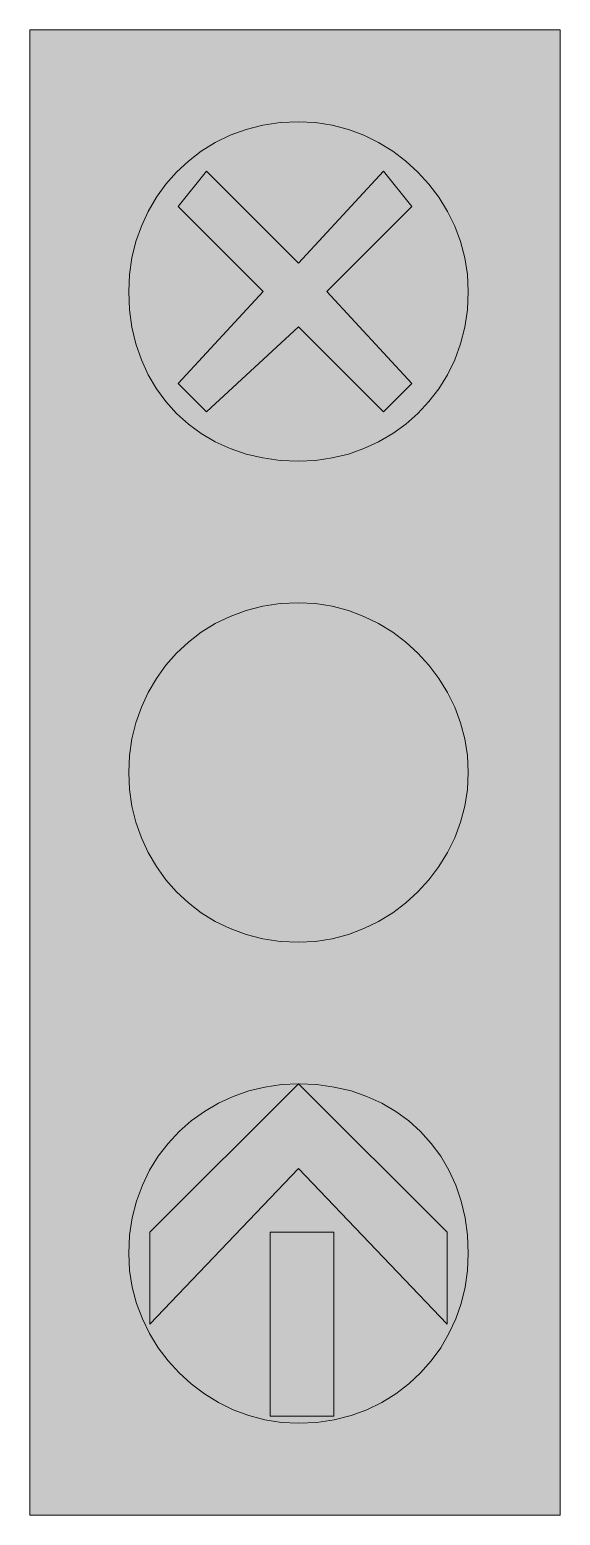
# Model space of a CAD drawing. Header units: metres. Extents: x 238 to 328, y 9 to 261.
import ezdxf

# ---------------------------------------------------------------- set-up
doc = ezdxf.new("R2010")
doc.units = ezdxf.units.M
for name, color, linetype, true_color in [('FILL_BLACK_000000', 7, 'Continuous', 0x000000), ('FILL_LIME_00FF00', 7, 'Continuous', 0x00ff00), ('FILL_RED_FF0000', 7, 'Continuous', 0xff0000), ('FILL_SILVER_C3C3C3', 7, 'Continuous', 0xc3c3c3), ('FILL_YELLOW_FFFF00', 7, 'Continuous', 0xffff00)]:
    doc.layers.add(name, color=color, linetype=linetype, true_color=true_color)

msp = doc.modelspace()

# ---------------------------------------------------------------- hatches: boundary and pattern name
at = {"layer": 'FILL_BLACK_000000', "true_color": 0x000000}
h = msp.add_hatch(color=7, dxfattribs=at)
h.dxf.hatch_style = 1
h.paths.add_polyline_path([(328.41, 8.64), (238.41, 8.64), (238.41, 260.64), (328.41, 260.64), (328.41, 8.64)])
at = {"layer": 'FILL_LIME_00FF00', "true_color": 0x00ff00}
h = msp.add_hatch(color=7, dxfattribs=at)
h.dxf.hatch_style = 1
h.paths.add_polyline_path([(309.21, 56.64), (309.21, 41.04), (284.01, 67.44), (258.81, 41.04), (258.81, 56.64), (284.01, 81.84), (309.21, 56.64)])
h = msp.add_hatch(color=7, dxfattribs=at)
h.dxf.hatch_style = 1
h.paths.add_polyline_path([(290.01, 56.64), (290.01, 25.44), (279.21, 25.44), (279.21, 56.64), (290.01, 56.64)])
at = {"layer": 'FILL_RED_FF0000', "true_color": 0xff0000}
h = msp.add_hatch(color=7, dxfattribs=at)
h.dxf.hatch_style = 1
h.paths.add_polyline_path([(268.41, 195.84), (263.61, 200.64), (278.01, 216.24), (263.61, 230.64), (268.41, 236.64), (284.01, 221.04), (298.41, 236.64), (303.21, 230.64), (288.81, 216.24), (303.21, 200.64), (298.41, 195.84), (284.01, 210.24), (268.41, 195.84)])
at = {"layer": 'FILL_SILVER_C3C3C3', "true_color": 0xc3c3c3}
h = msp.add_hatch(color=7, dxfattribs=at)
h.dxf.hatch_style = 1
h.paths.add_polyline_path([(312.66, 213.15), (312.21, 210.18), (311.49, 207.34), (310.5, 204.65), (309.27, 202.12), (307.81, 199.74), (306.13, 197.55), (304.26, 195.54), (302.2, 193.73), (299.98, 192.12), (297.6, 190.74), (295.09, 189.58), (292.46, 188.66), (289.73, 187.99), (286.9, 187.58), (284.01, 187.44), (280.92, 187.58), (277.95, 187.99), (275.11, 188.66), (272.42, 189.58), (269.89, 190.74), (267.51, 192.12), (265.32, 193.73), (263.31, 195.54), (261.5, 197.55), (259.89, 199.74), (258.51, 202.12), (257.35, 204.65), (256.43, 207.34), (255.76, 210.18), (255.35, 213.15), (255.21, 216.24), (255.35, 219.13), (255.76, 221.96), (256.43, 224.69), (257.35, 227.32), (258.51, 229.83), (259.89, 232.21), (261.5, 234.43), (263.31, 236.49), (265.32, 238.36), (267.51, 240.04), (269.89, 241.5), (272.42, 242.73), (275.11, 243.72), (277.95, 244.44), (280.92, 244.89), (284.01, 245.04), (286.9, 244.89), (289.73, 244.44), (292.46, 243.72), (295.09, 242.73), (297.6, 241.5), (299.98, 240.04), (302.2, 238.36), (304.26, 236.49), (306.13, 234.43), (307.81, 232.21), (309.27, 229.83), (310.5, 227.32), (311.49, 224.69), (312.21, 221.96), (312.66, 219.13), (312.81, 216.24), (312.66, 213.15)])
h = msp.add_hatch(color=7, dxfattribs=at)
h.dxf.hatch_style = 1
h.paths.add_polyline_path([(281.12, 24.39), (278.29, 24.84), (275.56, 25.56), (272.93, 26.55), (270.42, 27.78), (268.04, 29.24), (265.82, 30.92), (263.76, 32.79), (261.89, 34.85), (260.21, 37.07), (258.75, 39.45), (257.52, 41.96), (256.53, 44.59), (255.81, 47.32), (255.36, 50.15), (255.21, 53.04), (255.36, 56.13), (255.81, 59.1), (256.53, 61.94), (257.52, 64.63), (258.75, 67.16), (260.21, 69.54), (261.89, 71.73), (263.76, 73.74), (265.82, 75.55), (268.04, 77.16), (270.42, 78.54), (272.93, 79.7), (275.56, 80.62), (278.29, 81.29), (281.12, 81.7), (284.01, 81.84), (287.1, 81.7), (290.07, 81.29), (292.91, 80.62), (295.6, 79.7), (298.13, 78.54), (300.51, 77.16), (302.7, 75.55), (304.71, 73.74), (306.52, 71.73), (308.13, 69.54), (309.51, 67.16), (310.67, 64.63), (311.59, 61.94), (312.26, 59.1), (312.67, 56.13), (312.81, 53.04), (312.67, 50.15), (312.26, 47.32), (311.59, 44.59), (310.67, 41.96), (309.51, 39.45), (308.13, 37.07), (306.52, 34.85), (304.71, 32.79), (302.7, 30.92), (300.51, 29.24), (298.13, 27.78), (295.6, 26.55), (292.91, 25.56), (290.07, 24.84), (287.1, 24.39), (284.01, 24.24), (281.12, 24.39)])
at = {"layer": 'FILL_YELLOW_FFFF00', "true_color": 0xffff00}
h = msp.add_hatch(color=7, dxfattribs=at)
h.dxf.hatch_style = 1
h.paths.add_polyline_path([(312.66, 131.75), (312.21, 128.92), (311.49, 126.19), (310.5, 123.56), (309.27, 121.05), (307.81, 118.67), (306.13, 116.45), (304.26, 114.39), (302.2, 112.52), (299.98, 110.84), (297.6, 109.38), (295.09, 108.15), (292.46, 107.16), (289.73, 106.44), (286.9, 105.99), (284.01, 105.84), (280.92, 105.99), (277.95, 106.44), (275.11, 107.16), (272.42, 108.15), (269.89, 109.38), (267.51, 110.84), (265.32, 112.52), (263.31, 114.39), (261.5, 116.45), (259.89, 118.67), (258.51, 121.05), (257.35, 123.56), (256.43, 126.19), (255.76, 128.92), (255.35, 131.75), (255.21, 134.64), (255.35, 137.53), (255.76, 140.36), (256.43, 143.09), (257.35, 145.72), (258.51, 148.23), (259.89, 150.61), (261.5, 152.83), (263.31, 154.89), (265.32, 156.76), (267.51, 158.44), (269.89, 159.9), (272.42, 161.13), (275.11, 162.12), (277.95, 162.84), (280.92, 163.29), (284.01, 163.44), (286.9, 163.29), (289.73, 162.84), (292.46, 162.12), (295.09, 161.13), (297.6, 159.9), (299.98, 158.44), (302.2, 156.76), (304.26, 154.89), (306.13, 152.83), (307.81, 150.61), (309.27, 148.23), (310.5, 145.72), (311.49, 143.09), (312.21, 140.36), (312.66, 137.53), (312.81, 134.64), (312.66, 131.75)])

# ---------------------------------------------------------------- linework, layer by layer
at = {"layer": 'FILL_BLACK_000000', "lineweight": 0, "true_color": 0x000000}
msp.add_lwpolyline([(328.41, 8.64), (238.41, 8.64), (238.41, 260.64), (328.41, 260.64)], close=True, dxfattribs=at)
at = {"layer": 'FILL_LIME_00FF00', "lineweight": 0, "true_color": 0x00ff00}
for points in [[(309.21, 56.64), (309.21, 41.04), (284.01, 67.44), (258.81, 41.04), (258.81, 56.64), (284.01, 81.84)], [(290.01, 56.64), (290.01, 25.44), (279.21, 25.44), (279.21, 56.64)]]:
    msp.add_lwpolyline(points, close=True, dxfattribs=at)
at = {"layer": 'FILL_RED_FF0000', "lineweight": 0, "true_color": 0xff0000}
msp.add_lwpolyline([(268.41, 195.84), (263.61, 200.64), (278.01, 216.24), (263.61, 230.64), (268.41, 236.64), (284.01, 221.04), (298.41, 236.64), (303.21, 230.64), (288.81, 216.24), (303.21, 200.64), (298.41, 195.84), (284.01, 210.24)], close=True, dxfattribs=at)
at = {"layer": 'FILL_SILVER_C3C3C3', "lineweight": 0, "true_color": 0xc3c3c3}
for points in [[(312.66, 213.15), (312.21, 210.18), (311.49, 207.34), (310.5, 204.65), (309.27, 202.12), (307.81, 199.74), (306.13, 197.55), (304.26, 195.54), (302.2, 193.73), (299.98, 192.12), (297.6, 190.74), (295.09, 189.58), (292.46, 188.66), (289.73, 187.99), (286.9, 187.58), (284.01, 187.44), (280.92, 187.58), (277.95, 187.99), (275.11, 188.66), (272.42, 189.58), (269.89, 190.74), (267.51, 192.12), (265.32, 193.73), (263.31, 195.54), (261.5, 197.55), (259.89, 199.74), (258.51, 202.12), (257.35, 204.65), (256.43, 207.34), (255.76, 210.18), (255.35, 213.15), (255.21, 216.24), (255.35, 219.13), (255.76, 221.96), (256.43, 224.69), (257.35, 227.32), (258.51, 229.83), (259.89, 232.21), (261.5, 234.43), (263.31, 236.49), (265.32, 238.36), (267.51, 240.04), (269.89, 241.5), (272.42, 242.73), (275.11, 243.72), (277.95, 244.44), (280.92, 244.89), (284.01, 245.04), (286.9, 244.89), (289.73, 244.44), (292.46, 243.72), (295.09, 242.73), (297.6, 241.5), (299.98, 240.04), (302.2, 238.36), (304.26, 236.49), (306.13, 234.43), (307.81, 232.21), (309.27, 229.83), (310.5, 227.32), (311.49, 224.69), (312.21, 221.96), (312.66, 219.13), (312.81, 216.24)], [(281.12, 24.39), (278.29, 24.84), (275.56, 25.56), (272.93, 26.55), (270.42, 27.78), (268.04, 29.24), (265.82, 30.92), (263.76, 32.79), (261.89, 34.85), (260.21, 37.07), (258.75, 39.45), (257.52, 41.96), (256.53, 44.59), (255.81, 47.32), (255.36, 50.15), (255.21, 53.04), (255.36, 56.13), (255.81, 59.1), (256.53, 61.94), (257.52, 64.63), (258.75, 67.16), (260.21, 69.54), (261.89, 71.73), (263.76, 73.74), (265.82, 75.55), (268.04, 77.16), (270.42, 78.54), (272.93, 79.7), (275.56, 80.62), (278.29, 81.29), (281.12, 81.7), (284.01, 81.84), (287.1, 81.7), (290.07, 81.29), (292.91, 80.62), (295.6, 79.7), (298.13, 78.54), (300.51, 77.16), (302.7, 75.55), (304.71, 73.74), (306.52, 71.73), (308.13, 69.54), (309.51, 67.16), (310.67, 64.63), (311.59, 61.94), (312.26, 59.1), (312.67, 56.13), (312.81, 53.04), (312.67, 50.15), (312.26, 47.32), (311.59, 44.59), (310.67, 41.96), (309.51, 39.45), (308.13, 37.07), (306.52, 34.85), (304.71, 32.79), (302.7, 30.92), (300.51, 29.24), (298.13, 27.78), (295.6, 26.55), (292.91, 25.56), (290.07, 24.84), (287.1, 24.39), (284.01, 24.24)]]:
    msp.add_lwpolyline(points, close=True, dxfattribs=at)
at = {"layer": 'FILL_YELLOW_FFFF00', "lineweight": 0, "true_color": 0xffff00}
msp.add_lwpolyline([(312.66, 131.75), (312.21, 128.92), (311.49, 126.19), (310.5, 123.56), (309.27, 121.05), (307.81, 118.67), (306.13, 116.45), (304.26, 114.39), (302.2, 112.52), (299.98, 110.84), (297.6, 109.38), (295.09, 108.15), (292.46, 107.16), (289.73, 106.44), (286.9, 105.99), (284.01, 105.84), (280.92, 105.99), (277.95, 106.44), (275.11, 107.16), (272.42, 108.15), (269.89, 109.38), (267.51, 110.84), (265.32, 112.52), (263.31, 114.39), (261.5, 116.45), (259.89, 118.67), (258.51, 121.05), (257.35, 123.56), (256.43, 126.19), (255.76, 128.92), (255.35, 131.75), (255.21, 134.64), (255.35, 137.53), (255.76, 140.36), (256.43, 143.09), (257.35, 145.72), (258.51, 148.23), (259.89, 150.61), (261.5, 152.83), (263.31, 154.89), (265.32, 156.76), (267.51, 158.44), (269.89, 159.9), (272.42, 161.13), (275.11, 162.12), (277.95, 162.84), (280.92, 163.29), (284.01, 163.44), (286.9, 163.29), (289.73, 162.84), (292.46, 162.12), (295.09, 161.13), (297.6, 159.9), (299.98, 158.44), (302.2, 156.76), (304.26, 154.89), (306.13, 152.83), (307.81, 150.61), (309.27, 148.23), (310.5, 145.72), (311.49, 143.09), (312.21, 140.36), (312.66, 137.53), (312.81, 134.64)], close=True, dxfattribs=at)

doc.saveas('drawing.dxf')
